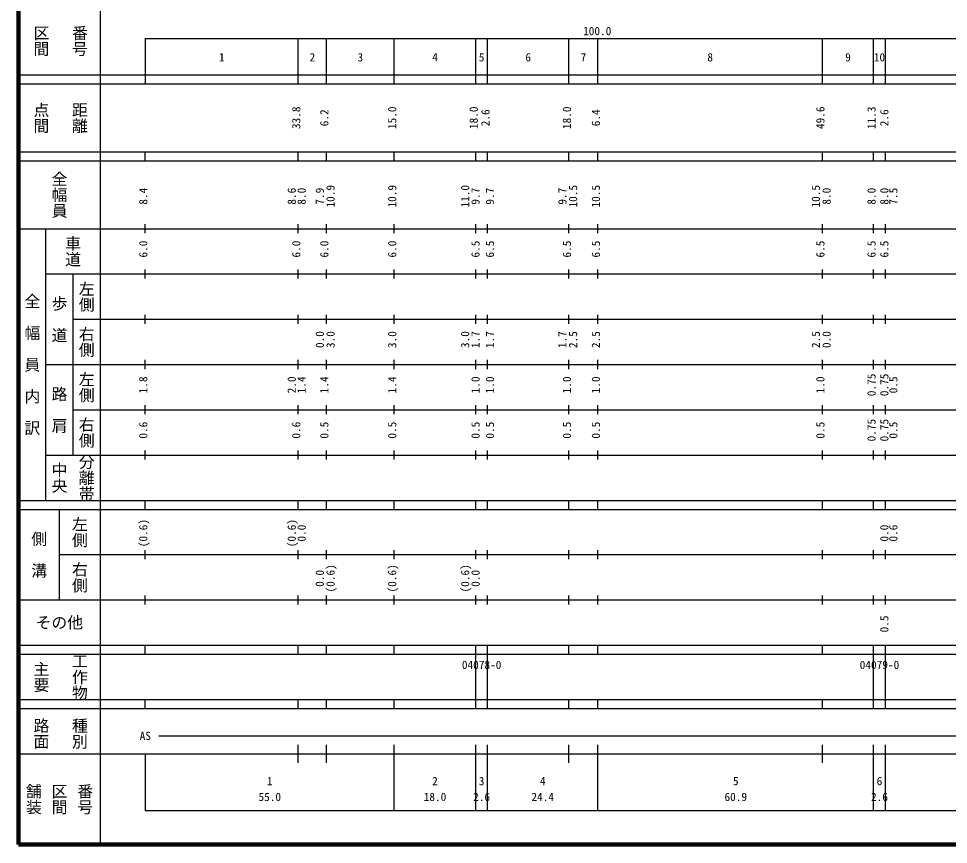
# Model space of a CAD drawing. Units: millimetres on the paper, enlarged 1000 times. Extents: x 40000 to 680000, y 20000 to 380000.
# Drawn here: x 40000 to 245432, y 20000 to 202409 of the extents above; entities that cross this region are included whole.
import ezdxf
from ezdxf.enums import TextEntityAlignment as Align

# ---------------------------------------------------------------- set-up
doc = ezdxf.new("R2010")
doc.units = ezdxf.units.MM
doc.header["$LTSCALE"] = 1000
doc.layers.add('M-TTL', color=2, linetype='Continuous', lineweight=140)
doc.layers.add('M-TTL-BAND', color=7, linetype='Continuous', lineweight=25)
doc.styles.add('@ＭＳ ゴシック', font='')
doc.styles.add('ＭＳ ゴシック', font='')
doc.styles.get('@ＭＳ ゴシック').set_extended_font_data('@MS Gothic')
doc.styles.get('ＭＳ ゴシック').set_extended_font_data('MS Gothic')

msp = doc.modelspace()

# ---------------------------------------------------------------- linework, layer by layer
at = {"layer": 'M-TTL'}
for p, q in [((40000, 380000), (40000, 20000)), ((40000, 20000), (680000, 20000))]:
    msp.add_line(p, q, dxfattribs=at)
at = {"layer": 'M-TTL-BAND'}
for p, q in [((58000, 370000), (58000, 20000)), ((68000, 198000), (579000, 198000)), ((68000, 198000), (68000, 188000)), ((101800, 188000), (101800, 198000)), ((108000, 188000), (108000, 198000)), ((123000, 188000), (123000, 198000)), ((141000, 188000), (141000, 198000)), ((143600, 188000), (143600, 198000)), ((161600, 188000), (161600, 198000)), ((168000, 188000), (168000, 198000)), ((217600, 188000), (217600, 198000)), ((228900, 188000), (228900, 198000)), ((231500, 188000), (231500, 198000)), ((40000, 190000), (579000, 190000)), ((40000, 188000), (579000, 188000)), ((40000, 173000), (579000, 173000)), ((68000, 171000), (68000, 173000)), ((101800, 171000), (101800, 173000)), ((108000, 171000), (108000, 173000)), ((123000, 171000), (123000, 173000)), ((141000, 171000), (141000, 173000)), ((143600, 171000), (143600, 173000)), ((161600, 171000), (161600, 173000)), ((168000, 171000), (168000, 173000)), ((217600, 171000), (217600, 173000)), ((228900, 171000), (228900, 173000)), ((231500, 171000), (231500, 173000)), ((40000, 171000), (579000, 171000)), ((68000, 155000), (68000, 157000)), ((101800, 155000), (101800, 157000)), ((108000, 155000), (108000, 157000)), ((123000, 155000), (123000, 157000)), ((141000, 155000), (141000, 157000)), ((143600, 155000), (143600, 157000)), ((161600, 155000), (161600, 157000)), ((168000, 155000), (168000, 157000)), ((217600, 155000), (217600, 157000)), ((228900, 155000), (228900, 157000)), ((231500, 155000), (231500, 157000)), ((40000, 156000), (579000, 156000)), ((46000, 96000), (46000, 156000)), ((46000, 146000), (579000, 146000)), ((52000, 146000), (52000, 106000)), ((68000, 145000), (68000, 147000)), ((101800, 145000), (101800, 147000)), ((108000, 145000), (108000, 147000)), ((123000, 145000), (123000, 147000)), ((141000, 145000), (141000, 147000)), ((143600, 145000), (143600, 147000)), ((161600, 145000), (161600, 147000)), ((168000, 145000), (168000, 147000)), ((217600, 145000), (217600, 147000)), ((228900, 145000), (228900, 147000)), ((231500, 145000), (231500, 147000)), ((52000, 136000), (579000, 136000)), ((68000, 135000), (68000, 137000)), ((101800, 135000), (101800, 137000)), ((108000, 135000), (108000, 137000)), ((123000, 135000), (123000, 137000)), ((141000, 135000), (141000, 137000)), ((143600, 135000), (143600, 137000)), ((161600, 135000), (161600, 137000)), ((168000, 135000), (168000, 137000)), ((217600, 135000), (217600, 137000)), ((228900, 135000), (228900, 137000)), ((231500, 135000), (231500, 137000)), ((46000, 126000), (579000, 126000)), ((68000, 125000), (68000, 127000)), ((101800, 125000), (101800, 127000)), ((108000, 125000), (108000, 127000)), ((123000, 125000), (123000, 127000)), ((141000, 125000), (141000, 127000)), ((143600, 125000), (143600, 127000)), ((161600, 125000), (161600, 127000)), ((168000, 125000), (168000, 127000)), ((217600, 125000), (217600, 127000)), ((228900, 125000), (228900, 127000)), ((231500, 125000), (231500, 127000)), ((52000, 116000), (579000, 116000)), ((68000, 115000), (68000, 117000)), ((101800, 115000), (101800, 117000)), ((108000, 115000), (108000, 117000)), ((123000, 115000), (123000, 117000)), ((141000, 115000), (141000, 117000)), ((143600, 115000), (143600, 117000)), ((161600, 115000), (161600, 117000)), ((168000, 115000), (168000, 117000)), ((217600, 115000), (217600, 117000)), ((228900, 115000), (228900, 117000)), ((231500, 115000), (231500, 117000)), ((68000, 105000), (68000, 107000)), ((101800, 105000), (101800, 107000)), ((108000, 105000), (108000, 107000)), ((123000, 105000), (123000, 107000)), ((141000, 105000), (141000, 107000)), ((143600, 105000), (143600, 107000)), ((161600, 105000), (161600, 107000)), ((168000, 105000), (168000, 107000)), ((217600, 105000), (217600, 107000)), ((228900, 105000), (228900, 107000)), ((231500, 105000), (231500, 107000)), ((46000, 106000), (579000, 106000)), ((40000, 96000), (579000, 96000)), ((68000, 94000), (68000, 96000)), ((101800, 94000), (101800, 96000)), ((108000, 94000), (108000, 96000)), ((123000, 94000), (123000, 96000)), ((141000, 94000), (141000, 96000)), ((143600, 94000), (143600, 96000)), ((161600, 94000), (161600, 96000)), ((168000, 94000), (168000, 96000)), ((217600, 94000), (217600, 96000)), ((228900, 94000), (228900, 96000)), ((231500, 94000), (231500, 96000)), ((40000, 94000), (579000, 94000)), ((49000, 94000), (49000, 74000)), ((68000, 83000), (68000, 85000)), ((101800, 83000), (101800, 85000)), ((108000, 83000), (108000, 85000)), ((123000, 83000), (123000, 85000)), ((141000, 83000), (141000, 85000)), ((143600, 83000), (143600, 85000)), ((161600, 83000), (161600, 85000)), ((168000, 83000), (168000, 85000)), ((217600, 83000), (217600, 85000)), ((228900, 83000), (228900, 85000)), ((231500, 83000), (231500, 85000)), ((49000, 84000), (579000, 84000)), ((40000, 74000), (579000, 74000)), ((68000, 73000), (68000, 75000)), ((101800, 73000), (101800, 75000)), ((108000, 73000), (108000, 75000)), ((123000, 73000), (123000, 75000)), ((141000, 73000), (141000, 75000)), ((143600, 73000), (143600, 75000)), ((161600, 73000), (161600, 75000)), ((168000, 73000), (168000, 75000)), ((217600, 73000), (217600, 75000)), ((228900, 73000), (228900, 75000)), ((231500, 73000), (231500, 75000)), ((40000, 64000), (579000, 64000)), ((68000, 62000), (68000, 64000)), ((101800, 62000), (101800, 64000)), ((108000, 62000), (108000, 64000)), ((123000, 62000), (123000, 64000)), ((141000, 62000), (141000, 64000)), ((143600, 62000), (143600, 64000)), ((161600, 62000), (161600, 64000)), ((168000, 62000), (168000, 64000)), ((217600, 62000), (217600, 64000)), ((228900, 62000), (228900, 64000)), ((231500, 62000), (231500, 64000)), ((40000, 62000), (579000, 62000)), ((141000, 52000), (141000, 62000)), ((143600, 52000), (143600, 62000)), ((228900, 52000), (228900, 62000)), ((231500, 52000), (231500, 62000)), ((40000, 52000), (579000, 52000)), ((68000, 50000), (68000, 52000)), ((101800, 50000), (101800, 52000)), ((108000, 50000), (108000, 52000)), ((123000, 50000), (123000, 52000)), ((141000, 50000), (141000, 52000)), ((143600, 50000), (143600, 52000)), ((161600, 50000), (161600, 52000)), ((168000, 50000), (168000, 52000)), ((217600, 50000), (217600, 52000)), ((228900, 50000), (228900, 52000)), ((231500, 50000), (231500, 52000)), ((40000, 50000), (579000, 50000)), ((71000, 44000), (565000, 44000)), ((101800, 38000), (101800, 42000)), ((108000, 38000), (108000, 42000)), ((123000, 27500), (123000, 42000)), ((141000, 27500), (141000, 42000)), ((143600, 27500), (143600, 42000)), ((161600, 38000), (161600, 42000)), ((168000, 27500), (168000, 42000)), ((217600, 38000), (217600, 42000)), ((228900, 27500), (228900, 42000)), ((231500, 27500), (231500, 42000)), ((40000, 40000), (579000, 40000)), ((68000, 40000), (68000, 27500)), ((68000, 27500), (579000, 27500))]:
    msp.add_line(p, q, dxfattribs=at)

# ---------------------------------------------------------------- texts
at = {"layer": 'M-TTL-BAND', "style": '@ＭＳ ゴシック'}
for s, p in [('区間', (45000, 197500)), ('番号', (53500, 197500)), ('点間', (45000, 180500)), ('距離', (53500, 180500)), ('全幅員', (49000, 163500)), ('車道', (52000, 151000)), ('左側', (55000, 141000)), ('全\u3000幅\u3000員\u3000内\u3000訳', (43000, 126000)), ('歩\u3000道', (49000, 136000)), ('右側', (55000, 131000)), ('左側', (55000, 121000)), ('路\u3000肩', (49000, 116000)), ('右側', (55000, 111000)), ('分離帯', (55000, 101000)), ('中央', (49000, 101000)), ('左側', (53500, 89000)), ('側\u3000溝', (44500, 84000)), ('右側', (53500, 79000)), ('工作物', (53500, 57000)), ('主要', (45000, 57000)), ('路面', (45000, 44500)), ('種別', (53500, 44500)), ('舗装', (43333, 30000)), ('区間', (49000, 30000)), ('番号', (54667, 30000))]:
    msp.add_text(s, height=2566, rotation=270, dxfattribs=at).set_placement(p, align=Align.MIDDLE_CENTER)
at = {"layer": 'M-TTL-BAND', "style": 'ＭＳ ゴシック'}
for s, p in [('100.0', (167844, 198195)), ('1', (84900, 192405)), ('2', (104900, 192405)), ('3', (115500, 192405)), ('4', (132000, 192405)), ('5', (142300, 192405)), ('6', (152600, 192405)), ('7', (164800, 192405)), ('8', (192800, 192405)), ('9', (223250, 192405)), ('10', (230200, 192405)), ('AS', (68000, 42500)), ('1', (95500, 32523)), ('2', (132000, 32523)), ('3', (142300, 32523)), ('4', (155800, 32523)), ('5', (198450, 32523)), ('6', (230200, 32523)), ('55.0', (95500, 29033)), ('18.0', (132000, 29033)), ('2.6', (142300, 29033)), ('24.4', (155800, 29033)), ('60.9', (198450, 29033)), ('2.6', (230200, 29033))]:
    msp.add_text(s, height=1833, dxfattribs=at).set_placement(p, align=Align.BOTTOM_CENTER)
for s, p in [('33.8', (102800, 180500)), ('15.0', (124000, 180500)), ('18.0', (142000, 180500)), ('18.0', (162600, 180500)), ('49.6', (218600, 180500)), ('11.3', (229900, 180500)), ('6.2', (109000, 180500)), ('2.6', (144600, 180500)), ('6.4', (169000, 180500)), ('2.6', (232730, 180500)), ('8.4', (69000, 163174)), ('8.6', (101800, 163174)), ('8.0', (103988, 163174)), ('7.9', (108000, 163174)), ('10.9', (110370, 163174)), ('10.9', (124000, 163174)), ('11.0', (140121, 163174)), ('9.7', (142407, 163174)), ('9.7', (145594, 163174)), ('9.7', (161600, 163174)), ('10.5', (163970, 163174)), ('10.5', (169000, 163174)), ('10.5', (217600, 163174)), ('8.0', (219970, 163174)), ('8.0', (229900, 163174)), ('8.0', (232730, 163174)), ('7.5', (234721, 163174)), ('6.0', (69000, 151500)), ('6.0', (102800, 151500)), ('6.0', (109000, 151500)), ('6.0', (124000, 151500)), ('6.5', (142407, 151500)), ('6.5', (145594, 151500)), ('6.5', (162600, 151500)), ('6.5', (169000, 151500)), ('6.5', (218600, 151500)), ('6.5', (229900, 151500)), ('6.5', (232730, 151500)), ('0.0', (108000, 131500)), ('3.0', (110370, 131500)), ('3.0', (124000, 131500)), ('3.0', (140121, 131500)), ('1.7', (142407, 131500)), ('1.7', (145594, 131500)), ('1.7', (161600, 131500)), ('2.5', (163970, 131500)), ('2.5', (169000, 131500)), ('2.5', (217600, 131500)), ('0.0', (219970, 131500)), ('1.4', (103988, 121500)), ('1.4', (109000, 121500)), ('1.4', (124000, 121500)), ('0.75', (229900, 121500)), ('0.75', (232730, 121500)), ('1.8', (69000, 121500)), ('2.0', (101800, 121500)), ('1.0', (142407, 121500)), ('1.0', (145594, 121500)), ('1.0', (162600, 121500)), ('1.0', (169000, 121500)), ('1.0', (218600, 121500)), ('0.5', (234721, 121500)), ('0.6', (69000, 111500)), ('0.6', (102800, 111500)), ('0.5', (109000, 111500)), ('0.5', (124000, 111500)), ('0.5', (142407, 111500)), ('0.5', (145594, 111500)), ('0.5', (162600, 111500)), ('0.5', (169000, 111500)), ('0.5', (218600, 111500)), ('0.75', (229900, 111500)), ('0.75', (232730, 111500)), ('0.5', (234721, 111500)), ('(0.6)', (69000, 88764)), ('(0.6)', (101800, 88764)), ('0.0', (103988, 88764)), ('0.0', (232730, 88764)), ('0.6', (234721, 88764)), ('0.0', (108000, 78764)), ('(0.6)', (110370, 78764)), ('(0.6)', (124000, 78764)), ('(0.6)', (140121, 78764)), ('0.0', (142407, 78764)), ('0.5', (232730, 68691))]:
    msp.add_text(s, height=1833, rotation=90, dxfattribs=at).set_placement(p, align=Align.BOTTOM_CENTER)
for s, height, p in [('その他', 2566, (49000, 69000)), ('04078-0', 1833, (142300, 59655)), ('04079-0', 1833, (230200, 59655))]:
    msp.add_text(s, height=height, dxfattribs=at).set_placement(p, align=Align.MIDDLE_CENTER)

doc.saveas('drawing.dxf')
